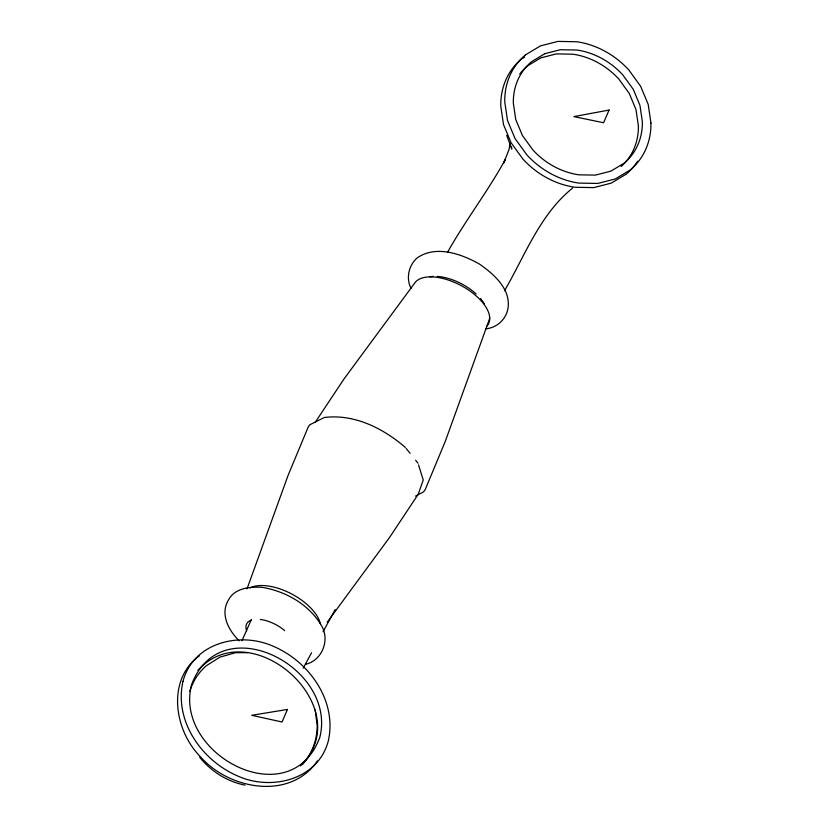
<?xml version="1.0" encoding="UTF-8"?>
<svg xmlns="http://www.w3.org/2000/svg" width="828" height="828" viewBox="0 0 828 828"><rect width="100%" height="100%" fill="white"/><g stroke="black" fill="none" stroke-linecap="round" stroke-linejoin="round"><path stroke-width="1.24" d="M510.027 143.316L509.199 149.071L503.745 162.919L505.215 159.669C487.785 191.485 465.471 220.341 447.7 251.981M247.054 588.76L288.123 475.282L308.316 426.762L309.91 424.743L324.348 417.498C354.322 413.731 383.229 428.324 405.368 447.451M489.752 318.231L445.298 441.324L425.106 489.845L423.512 491.873L415.532 496.138M242.014 640.593L251.288 619.748M504.521 290.742C525.045 255.51 539.887 214.348 572.614 188.101M303.172 668.268L311.566 652.723M323.034 631.743L335.185 609.615M315.24 422.27L343.972 379.007L415.49 282.006A42.207 20.917 28.1 0 1 465.605 288.134A42.207 20.917 28.1 0 1 486.978 325.973M327.226 622.221L389.45 537.6L418.181 494.347L423.243 480.023L418.533 464.901M197.882 670.328C251.453 611.292 359.621 708.168 300.46 765.91M317.403 760.973C289.81 800.842 229.128 789.477 200.428 756.771C174.18 730.348 166.335 679.736 199.548 655.683M525.438 54.917L540.415 45.892L557.948 41.4L576.837 41.742A79.291 68.269 42.3 0 1 628.825 69.976L640.655 86.298L648.2 104.411L650.953 123.061M524.673 57.153L521.464 59.088A75.524 65.029 42.3 0 0 500.764 105.953L503.517 124.604L511.062 142.706L522.892 159.038A79.291 68.269 42.3 0 0 574.88 187.263L593.769 187.614L611.302 183.112L626.279 174.087A75.524 65.029 42.3 0 0 637.684 161.139M305.894 664.273C322.206 660.206 330.01 640.116 321.626 625.885C309.289 604.688 286.322 591.575 262.59 587.373C250.573 586.566 235.287 587.725 228.776 599.472C219.637 613.776 228.528 630.387 239.22 640.862M485.943 328.747C497.276 327.888 506.736 318.635 508.175 307.281C510.317 288.31 493.333 273.726 479.246 263.935C461.175 253.875 436.19 244.922 417.395 257.756C408.866 264.815 405.679 278.384 411.04 288.289M247.665 652.661L235.638 652.692L219.927 657.132L206.42 665.671A73.143 62.814 42.5 0 0 189.819 691.276M244.984 785.13C227.131 781.56 211.119 771.406 199.714 757.289M406.155 448.434L410.098 453.351M415.615 460.223L417.985 463.173M506.684 135.337L511.766 149.081L511.456 146.773M638.398 125.98L635.976 109.513L629.311 93.533L618.868 79.115A69.997 60.268 42.3 0 0 572.976 54.203L556.302 53.903L540.829 57.867L527.612 65.836A66.664 57.401 42.3 0 0 519.705 74.127M315.189 709.834L317.176 725.628A73.143 62.814 42.5 0 1 302.324 764.606M650.943 123.061A75.524 65.029 42.3 0 1 630.253 169.926L615.276 178.951L597.744 183.443L578.855 183.091A79.291 68.269 42.3 0 1 526.867 154.867L515.037 138.545L507.492 120.433L504.738 101.782A75.524 65.029 42.3 0 1 525.428 54.917M638.398 125.98A66.664 57.401 42.3 0 1 621.093 166.521M429.949 276.8A37.25 18.464 28.1 0 1 433.406 276.407M437.215 276.438A37.25 18.464 28.1 0 1 476.131 293.981M480.488 298.484A37.25 18.464 28.1 0 1 484.483 304.114M246.661 630.781A26.051 12.906 28.1 0 1 251.495 620.068M260.396 619.479A26.051 12.906 28.1 0 1 284.635 630.584M249.932 587.963A42.207 20.917 28.1 0 1 290.556 593.397A42.207 20.917 28.1 0 1 320.332 623.753M182.978 681.361C173.87 721.467 202.218 761.129 238.381 776.291C271.822 791.071 318.128 779.634 328.281 741.029C337.379 700.923 309.03 661.261 272.867 646.099C239.427 631.319 193.121 642.756 182.978 681.361M191.496 684.86C173.611 754.857 290.462 816.066 319.753 737.531C337.638 667.534 220.786 606.324 191.496 684.86M287.44 709.441L282.058 721.995L251.691 715.309L287.44 709.441M609.077 110.062L603.581 122.741L573.866 116.593L609.077 110.062M544.803 53.696L531.586 61.665A66.664 57.401 42.3 0 0 513.319 103.024L515.74 119.491L522.406 135.481L532.849 149.889A69.997 60.268 42.3 0 0 578.741 174.811L595.404 175.112L610.888 171.148L624.105 163.178A66.664 57.401 42.3 0 0 642.373 121.809L639.951 105.353L633.285 89.362L622.842 74.955A69.997 60.268 42.3 0 0 576.95 50.032L560.277 49.732L544.803 53.696"/></g></svg>
